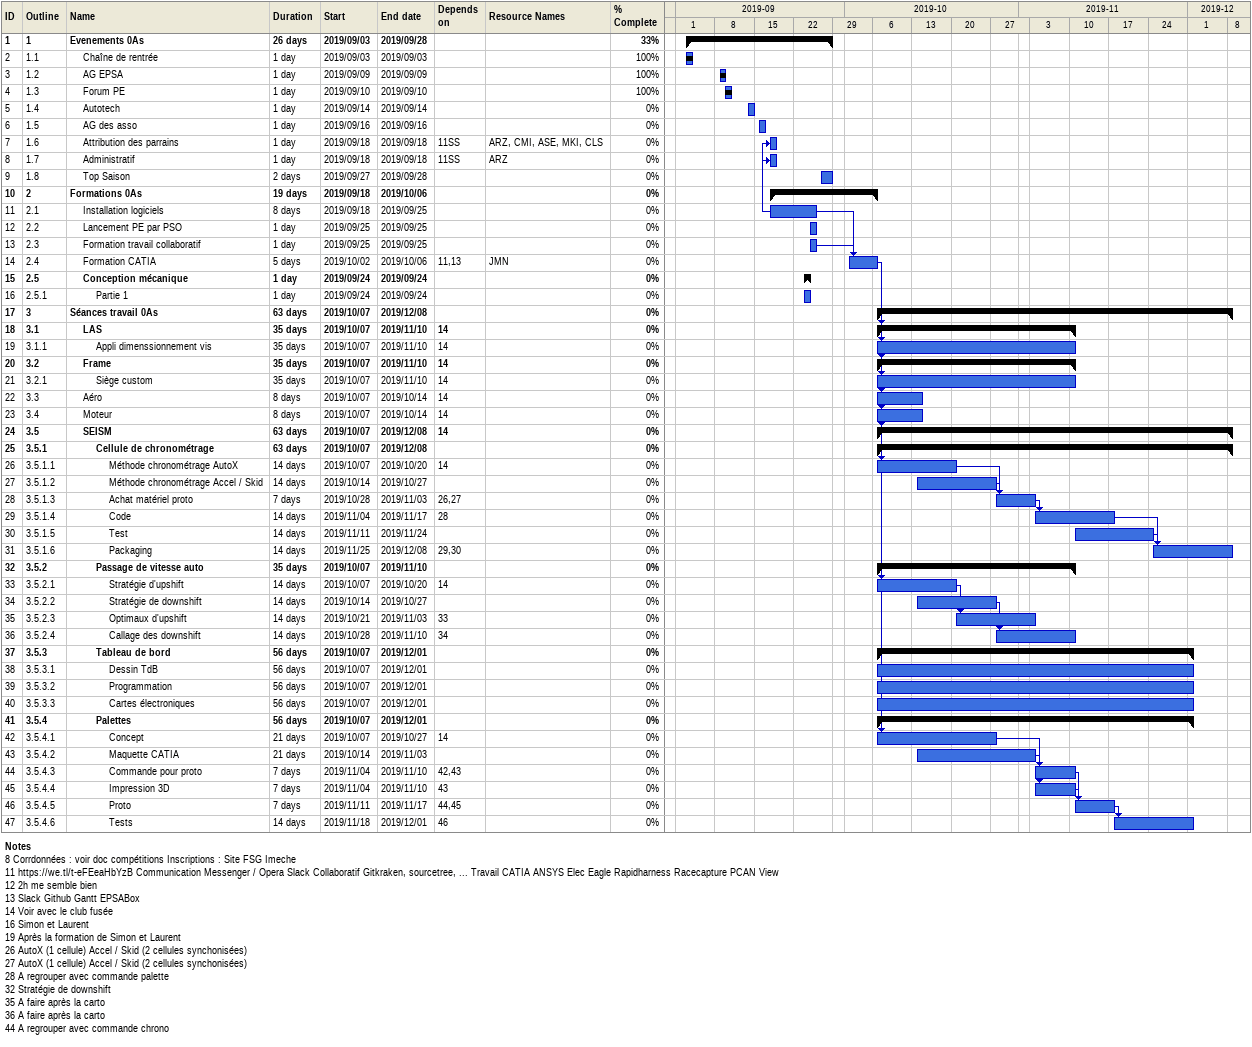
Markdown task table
| ID | WBS | Task | Duration | Start | Finish | Predecessors | Resources | % complete |
|---|---|---|---|---|---|---|---|---|
| 1 | 1 | **Evenements 0As** | 26d | 2019-09-03 | 2019-09-28 |  |  | 33 |
| 2 | 1.1 | Chaîne de rentrée | 1d | 2019-09-03 | 2019-09-03 |  |  | 100 |
| 3 | 1.2 | AG EPSA | 1d | 2019-09-09 | 2019-09-09 |  |  | 100 |
| 4 | 1.3 | Forum PE | 1d | 2019-09-10 | 2019-09-10 |  |  | 100 |
| 5 | 1.4 | Autotech | 1d | 2019-09-14 | 2019-09-14 |  |  | 0 |
| 6 | 1.5 | AG des asso | 1d | 2019-09-16 | 2019-09-16 |  |  | 0 |
| 7 | 1.6 | Attribution des parrains | 1d | 2019-09-18 | 2019-09-18 | 11SS | ARZ, CMI, ASE, MKI, CLS | 0 |
| 8 | 1.7 | Administratif | 1d | 2019-09-18 | 2019-09-18 | 11SS | ARZ | 0 |
| 9 | 1.8 | Top Saison | 2d | 2019-09-27 | 2019-09-28 |  |  | 0 |
| 10 | 2 | **Formations 0As** | 19d | 2019-09-18 | 2019-10-06 |  |  | 0 |
| 11 | 2.1 | Installation logiciels | 8d | 2019-09-18 | 2019-09-25 |  |  | 0 |
| 12 | 2.2 | Lancement PE par PSO | 1d | 2019-09-25 | 2019-09-25 |  |  | 0 |
| 13 | 2.3 | Formation travail collaboratif | 1d | 2019-09-25 | 2019-09-25 |  |  | 0 |
| 14 | 2.4 | Formation CATIA | 5d | 2019-10-02 | 2019-10-06 | 11, 13 | JMN | 0 |
| 15 | 2.5 | **Conception mécanique** | 1d | 2019-09-24 | 2019-09-24 |  |  | 0 |
| 16 | 2.5.1 | Partie 1 | 1d | 2019-09-24 | 2019-09-24 |  |  | 0 |
| 17 | 3 | **Séances travail 0As** | 63d | 2019-10-07 | 2019-12-08 |  |  | 0 |
| 18 | 3.1 | **LAS** | 35d | 2019-10-07 | 2019-11-10 | 14 |  | 0 |
| 19 | 3.1.1 | Appli dimenssionnement vis | 35d | 2019-10-07 | 2019-11-10 | 14 |  | 0 |
| 20 | 3.2 | **Frame** | 35d | 2019-10-07 | 2019-11-10 | 14 |  | 0 |
| 21 | 3.2.1 | Siège custom | 35d | 2019-10-07 | 2019-11-10 | 14 |  | 0 |
| 22 | 3.3 | Aéro | 8d | 2019-10-07 | 2019-10-14 | 14 |  | 0 |
| 23 | 3.4 | Moteur | 8d | 2019-10-07 | 2019-10-14 | 14 |  | 0 |
| 24 | 3.5 | **SEISM** | 63d | 2019-10-07 | 2019-12-08 | 14 |  | 0 |
| 25 | 3.5.1 | **Cellule de chronométrage** | 63d | 2019-10-07 | 2019-12-08 |  |  | 0 |
| 26 | 3.5.1.1 | Méthode chronométrage AutoX | 14d | 2019-10-07 | 2019-10-20 | 14 |  | 0 |
| 27 | 3.5.1.2 | Méthode chronométrage Accel / Skid | 14d | 2019-10-14 | 2019-10-27 |  |  | 0 |
| 28 | 3.5.1.3 | Achat matériel proto | 7d | 2019-10-28 | 2019-11-03 | 26, 27 |  | 0 |
| 29 | 3.5.1.4 | Code | 14d | 2019-11-04 | 2019-11-17 | 28 |  | 0 |
| 30 | 3.5.1.5 | Test | 14d | 2019-11-11 | 2019-11-24 |  |  | 0 |
| 31 | 3.5.1.6 | Packaging | 14d | 2019-11-25 | 2019-12-08 | 29, 30 |  | 0 |
| 32 | 3.5.2 | **Passage de vitesse auto** | 35d | 2019-10-07 | 2019-11-10 |  |  | 0 |
| 33 | 3.5.2.1 | Stratégie d'upshift | 14d | 2019-10-07 | 2019-10-20 | 14 |  | 0 |
| 34 | 3.5.2.2 | Stratégie de downshift | 14d | 2019-10-14 | 2019-10-27 |  |  | 0 |
| 35 | 3.5.2.3 | Optimaux d'upshift | 14d | 2019-10-21 | 2019-11-03 | 33 |  | 0 |
| 36 | 3.5.2.4 | Callage des downshift | 14d | 2019-10-28 | 2019-11-10 | 34 |  | 0 |
| 37 | 3.5.3 | **Tableau de bord** | 56d | 2019-10-07 | 2019-12-01 |  |  | 0 |
| 38 | 3.5.3.1 | Dessin TdB | 56d | 2019-10-07 | 2019-12-01 |  |  | 0 |
| 39 | 3.5.3.2 | Programmation | 56d | 2019-10-07 | 2019-12-01 |  |  | 0 |
| 40 | 3.5.3.3 | Cartes électroniques | 56d | 2019-10-07 | 2019-12-01 |  |  | 0 |
| 41 | 3.5.4 | **Palettes** | 56d | 2019-10-07 | 2019-12-01 |  |  | 0 |
| 42 | 3.5.4.1 | Concept | 21d | 2019-10-07 | 2019-10-27 | 14 |  | 0 |
| 43 | 3.5.4.2 | Maquette CATIA | 21d | 2019-10-14 | 2019-11-03 |  |  | 0 |
| 44 | 3.5.4.3 | Commande pour proto | 7d | 2019-11-04 | 2019-11-10 | 42, 43 |  | 0 |
| 45 | 3.5.4.4 | Impression 3D | 7d | 2019-11-04 | 2019-11-10 | 43 |  | 0 |
| 46 | 3.5.4.5 | Proto | 7d | 2019-11-11 | 2019-11-17 | 44, 45 |  | 0 |
| 47 | 3.5.4.6 | Tests | 14d | 2019-11-18 | 2019-12-01 | 46 |  | 0 |

Notes
- 8: Corrdonnées : voir doc compétitions Inscriptions : Site FSG Imeche
- 11: https://we.tl/t-eFEeaHbYzB Communication Messenger / Opera Slack Collaboratif Gitkraken, sourcetree, ... Travail CATIA ANSYS Elec Eagle Rapidharness Racecapture PCAN View
- 12: 2h me semble bien
- 13: Slack Github Gantt EPSABox
- 14: Voir avec le club fusée
- 16: Simon et Laurent
- 19: Après la formation de Simon et Laurent
- 26: AutoX (1 cellule) Accel / Skid (2 cellules synchonisées)
- 27: AutoX (1 cellule) Accel / Skid (2 cellules synchonisées)
- 28: A regrouper avec commande palette
- 32: Stratégie de downshift
- 35: A faire après la carto
- 36: A faire après la carto
- 44: A regrouper avec commande chrono
